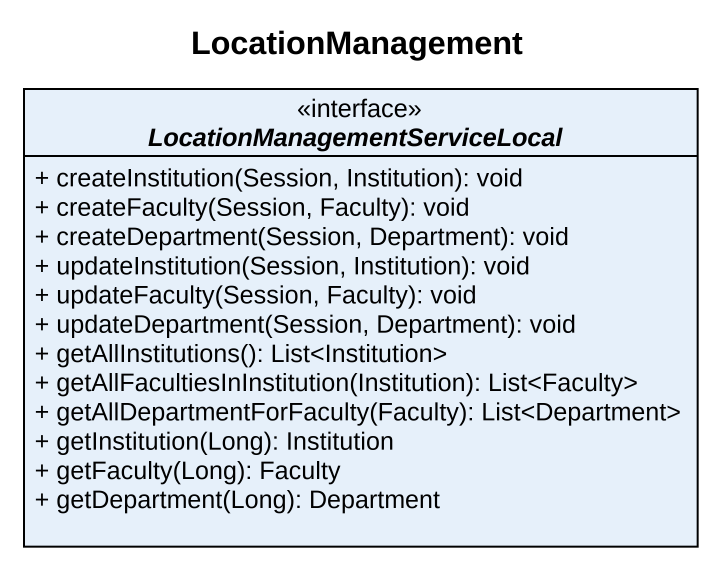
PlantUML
@startuml
title LocationManagement
hide circle
hide empty members
skinparam classAttributeIconSize 0
interface "LocationManagementServiceLocal" as LocationManagementServiceLoc <<interface>> {
  + createInstitution(Session, Institution): void
  + createFaculty(Session, Faculty): void
  + createDepartment(Session, Department): void
  + updateInstitution(Session, Institution): void
  + updateFaculty(Session, Faculty): void
  + updateDepartment(Session, Department): void
  + getAllInstitutions(): List<Institution>
  + getAllFacultiesInInstitution(Institution): List<Faculty>
  + getAllDepartmentForFaculty(Faculty): List<Department>
  + getInstitution(Long): Institution
  + getFaculty(Long): Faculty
  + getDepartment(Long): Department
}
@enduml
